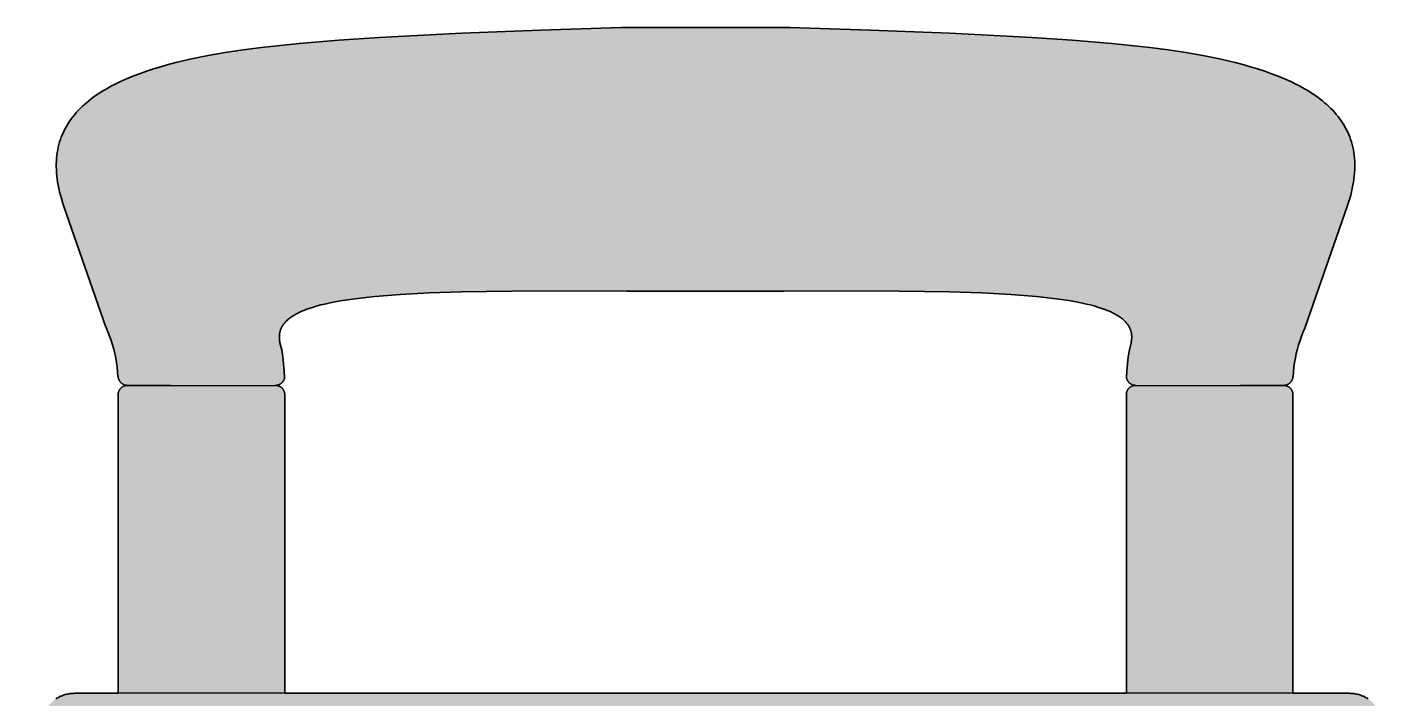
# Model space of a CAD drawing. Header units: millimetres. Extents: x 0 to 1859, y -892 to 969.
# Drawn here: x 183.5 to 634.5, y 747.3 to 968.5 of the extents above; entities that cross this region are included whole.
import ezdxf

# ---------------------------------------------------------------- set-up
doc = ezdxf.new("R2010")
doc.units = ezdxf.units.MM
doc.layers.add('Blocks', color=7, linetype='Continuous')
doc.layers.add('Blocks$Fill', color=7, linetype='Continuous', true_color=0xffffff)
doc.layers.add('Blocks$Inner', color=7, linetype='Continuous', lineweight=25, true_color=0x007f00)
doc.layers.add('Blocks$Outline', color=7, linetype='Continuous', lineweight=35, true_color=0xff3f3f)

# ---------------------------------------------------------------- blocks, each defined once
blk = doc.blocks.new('Rey Barstool Front')
at = {"layer": 'Blocks$Fill'}
h = blk.add_hatch(color=256, dxfattribs=at)
h.paths.add_polyline_path([(215.23, 253), (195.58, 253.01), (195.15, 253.03), (194.72, 253.07), (194.3, 253.12), (193.87, 253.19), (193.45, 253.27), (193.02, 253.36), (192.61, 253.47), (192.19, 253.6), (191.79, 253.74), (191.38, 253.89), (190.98, 254.06), (190.59, 254.24), (190.21, 254.43), (189.83, 254.64), (189.46, 254.86), (189.09, 255.09), (188.74, 255.34), (188.39, 255.59), (188.06, 255.86), (187.73, 256.14), (187.41, 256.44), (187.1, 256.74), (186.8, 257.05), (186.52, 257.37), (186.24, 257.71), (185.98, 258.05), (185.73, 258.4), (185.49, 258.76), (185.26, 259.13), (185.05, 259.5), (184.85, 259.88), (184.66, 260.27), (184.49, 260.67), (184.33, 261.07), (184.18, 261.47), (184.05, 261.88), (183.93, 262.3), (183.83, 262.72), (183.74, 263.14), (183.67, 263.57), (183.61, 263.99), (183.56, 264.42), (183.53, 264.85), (183.52, 265.28), (183.52, 265.72), (183.53, 266.15), (183.56, 266.58), (183.61, 267.01), (183.67, 267.43), (183.74, 267.86), (183.83, 268.28), (183.93, 268.7), (184.05, 269.12), (184.18, 269.53), (184.33, 269.93), (184.49, 270.33), (184.66, 270.73), (184.85, 271.12), (185.05, 271.5), (185.26, 271.87), (185.49, 272.24), (185.73, 272.6), (185.98, 272.95), (186.24, 273.29), (186.52, 273.63), (186.8, 273.95), (187.1, 274.26), (187.41, 274.56), (187.73, 274.86), (188.06, 275.14), (188.39, 275.41), (188.74, 275.66), (189.09, 275.91), (189.46, 276.14), (189.83, 276.36), (190.21, 276.57), (190.59, 276.76), (190.98, 276.94), (191.38, 277.11), (191.79, 277.26), (192.19, 277.4), (192.61, 277.53), (193.02, 277.64), (193.45, 277.73), (193.87, 277.81), (194.3, 277.88), (194.72, 277.93), (195.15, 277.97), (195.58, 277.99), (196.02, 278), (215.23, 278), (215.23, 730), (191.47, 730), (191.2, 730.27), (190.93, 730.54), (190.68, 730.82), (190.44, 731.12), (190.2, 731.42), (189.98, 731.73), (189.77, 732.04), (189.57, 732.37), (189.38, 732.7), (189.2, 733.03), (189.04, 733.37), (188.88, 733.72), (188.74, 734.07), (188.61, 734.43), (188.49, 734.79), (188.39, 735.16), (188.3, 735.53), (188.22, 735.9), (188.15, 736.27), (188.1, 736.65), (188.06, 737.03), (188.03, 737.41), (188.02, 737.79), (188.02, 738.17), (188.03, 738.55), (188.06, 738.93), (188.09, 739.31), (188.15, 739.68), (188.21, 740.06), (188.29, 740.43), (188.38, 740.8), (188.48, 741.16), (188.6, 741.53), (188.73, 741.88), (188.87, 742.24), (189.02, 742.59), (189.18, 742.93), (189.36, 743.27), (189.55, 743.6), (189.75, 743.92), (189.96, 744.24), (190.18, 744.55), (190.41, 744.85), (190.65, 745.14), (190.9, 745.43), (191.16, 745.7), (191.44, 745.97), (191.72, 746.23), (192, 746.47), (192.3, 746.71), (192.61, 746.94), (192.92, 747.15), (193.24, 747.36), (193.57, 747.55), (193.9, 747.74), (194.24, 747.91), (194.58, 748.07), (194.93, 748.21), (195.29, 748.35), (195.65, 748.47), (196.01, 748.58), (196.38, 748.68), (196.75, 748.76), (197.13, 748.84), (197.5, 748.9), (197.88, 748.94), (198.26, 748.97), (198.64, 748.99), (199.02, 749), (213.42, 749), (213.42, 847.6), (213.43, 847.7), (213.44, 847.81), (213.45, 847.91), (213.47, 848.01), (213.49, 848.11), (213.51, 848.21), (213.54, 848.31), (213.57, 848.41), (213.6, 848.5), (213.64, 848.6), (213.68, 848.7), (213.72, 848.79), (213.77, 848.88), (213.82, 848.97), (213.87, 849.06), (213.93, 849.15), (213.99, 849.23), (214.05, 849.31), (214.12, 849.39), (214.19, 849.47), (214.26, 849.55), (214.33, 849.62), (214.41, 849.69), (214.49, 849.76), (214.57, 849.83), (214.65, 849.89), (214.74, 849.95), (214.82, 850.01), (214.91, 850.06), (215, 850.11), (215.1, 850.16), (215.19, 850.21), (215.29, 850.25), (215.39, 850.29), (215.49, 850.33), (215.59, 850.36), (215.69, 850.39), (215.79, 850.41), (215.89, 850.44), (216, 850.46), (216.1, 850.47), (216.21, 850.48), (216.31, 850.49), (216.42, 850.5), (216.52, 850.5), (216.31, 850.51), (216.21, 850.52), (216.1, 850.53), (216, 850.54), (215.89, 850.56), (215.79, 850.59), (215.69, 850.61), (215.59, 850.64), (215.49, 850.67), (215.39, 850.71), (215.29, 850.75), (215.19, 850.79), (215.1, 850.84), (215, 850.89), (214.91, 850.94), (214.82, 850.99), (214.74, 851.05), (214.65, 851.11), (214.57, 851.17), (214.49, 851.24), (214.41, 851.31), (214.33, 851.38), (214.26, 851.45), (214.19, 851.53), (214.12, 851.61), (214.05, 851.69), (213.99, 851.77), (213.93, 851.85), (213.87, 851.94), (213.82, 852.03), (213.77, 852.12), (213.72, 852.21), (213.68, 852.3), (213.64, 852.4), (213.6, 852.5), (213.57, 852.59), (213.54, 852.69), (213.51, 852.79), (213.49, 852.89), (213.47, 852.99), (213.45, 853.09), (213.44, 853.19), (213.43, 853.3), (213.42, 853.4), (213.42, 853.5), (213.33, 853.5), (213.23, 855), (213.07, 856.5), (212.86, 857.99), (212.6, 859.48), (212.29, 860.96), (211.94, 862.42), (211.53, 863.88), (211.07, 865.32), (210.57, 866.74), (210.02, 868.15), (209.37, 869.66), (195.44, 909.78), (195.06, 910.93), (194.71, 912.07), (194.4, 913.19), (194.12, 914.3), (193.87, 915.39), (193.65, 916.46), (193.47, 917.52), (193.32, 918.56), (193.2, 919.59), (193.11, 920.6), (193.06, 921.6), (193.03, 922.58), (193.04, 923.54), (193.07, 924.49), (193.14, 925.42), (193.23, 926.34), (193.36, 927.25), (193.51, 928.14), (193.69, 929.01), (193.9, 929.87), (194.14, 930.72), (194.41, 931.55), (194.7, 932.37), (195.03, 933.17), (195.38, 933.96), (195.75, 934.74), (196.16, 935.51), (196.59, 936.26), (197.05, 936.99), (197.53, 937.72), (198.04, 938.43), (198.57, 939.13), (199.13, 939.81), (199.71, 940.49), (200.32, 941.15), (200.95, 941.8), (201.61, 942.43), (202.29, 943.06), (202.99, 943.67), (203.72, 944.27), (204.47, 944.86), (205.24, 945.44), (206.04, 946), (206.85, 946.56), (207.69, 947.1), (208.55, 947.64), (209.44, 948.16), (210.34, 948.67), (211.26, 949.17), (212.21, 949.66), (214.15, 950.61), (216.18, 951.52), (218.29, 952.39), (220.46, 953.23), (222.71, 954.02), (225.03, 954.78), (227.42, 955.51), (229.88, 956.2), (232.39, 956.86), (237.61, 958.08), (243.05, 959.19), (248.71, 960.18), (254.55, 961.07), (260.58, 961.87), (273.08, 963.22), (286.07, 964.3), (326.58, 966.58), (352.63, 967.53), (379.13, 968.49), (404.76, 968.49), (434.65, 968.49), (461.18, 967.53), (527.7, 964.3), (540.7, 963.22), (553.2, 961.87), (559.22, 961.07), (565.07, 960.18), (570.72, 959.19), (576.17, 958.08), (581.38, 956.86), (583.9, 956.2), (586.35, 955.51), (588.74, 954.78), (591.06, 954.02), (593.31, 953.23), (595.49, 952.39), (597.59, 951.52), (599.62, 950.61), (601.57, 949.66), (602.51, 949.17), (603.44, 948.67), (604.34, 948.16), (605.22, 947.64), (606.08, 947.1), (606.92, 946.56), (607.74, 946), (608.53, 945.44), (609.31, 944.86), (610.06, 944.27), (610.78, 943.67), (611.49, 943.06), (612.17, 942.43), (612.82, 941.8), (613.46, 941.15), (614.06, 940.49), (614.65, 939.81), (615.21, 939.13), (615.74, 938.43), (616.25, 937.72), (616.73, 936.99), (617.19, 936.26), (617.62, 935.51), (618.02, 934.74), (618.4, 933.96), (618.75, 933.17), (619.07, 932.37), (619.37, 931.55), (619.64, 930.72), (619.87, 929.87), (620.09, 929.01), (620.27, 928.14), (620.42, 927.25), (620.55, 926.34), (620.64, 925.42), (620.71, 924.49), (620.74, 923.54), (620.75, 922.58), (620.72, 921.6), (620.66, 920.6), (620.58, 919.59), (620.46, 918.56), (620.31, 917.52), (620.12, 916.46), (619.91, 915.39), (619.66, 914.3), (619.38, 913.19), (619.07, 912.07), (618.72, 910.93), (618.34, 909.78), (604.41, 869.66), (604.36, 869.54), (603.21, 866.74), (602.7, 865.32), (602.25, 863.88), (601.84, 862.42), (601.48, 860.96), (601.18, 859.48), (600.92, 857.99), (600.71, 856.5), (600.55, 855), (600.45, 853.5), (600.35, 853.5), (600.35, 853.4), (600.35, 853.3), (600.34, 853.19), (600.33, 853.09), (600.31, 852.99), (600.29, 852.89), (600.27, 852.79), (600.24, 852.69), (600.21, 852.59), (600.18, 852.5), (600.14, 852.4), (600.1, 852.3), (600.05, 852.21), (600.01, 852.12), (599.96, 852.03), (599.9, 851.94), (599.85, 851.85), (599.79, 851.77), (599.72, 851.69), (599.66, 851.61), (599.59, 851.53), (599.52, 851.45), (599.45, 851.38), (599.37, 851.31), (599.29, 851.24), (599.21, 851.17), (599.13, 851.11), (599.04, 851.05), (598.95, 850.99), (598.86, 850.94), (598.77, 850.89), (598.68, 850.84), (598.58, 850.79), (598.49, 850.75), (598.39, 850.71), (598.29, 850.67), (598.19, 850.64), (598.09, 850.61), (597.99, 850.59), (597.88, 850.56), (597.78, 850.54), (597.67, 850.53), (597.57, 850.52), (597.46, 850.51), (597.36, 850.5), (597.25, 850.5), (597.46, 850.49), (597.57, 850.48), (597.67, 850.47), (597.78, 850.46), (597.88, 850.44), (597.99, 850.41), (598.09, 850.39), (598.19, 850.36), (598.29, 850.33), (598.39, 850.29), (598.49, 850.25), (598.58, 850.21), (598.68, 850.16), (598.77, 850.11), (598.86, 850.06), (598.95, 850.01), (599.04, 849.95), (599.13, 849.89), (599.21, 849.83), (599.29, 849.76), (599.37, 849.69), (599.45, 849.62), (599.52, 849.55), (599.59, 849.47), (599.66, 849.39), (599.72, 849.31), (599.79, 849.23), (599.85, 849.15), (599.9, 849.06), (599.96, 848.97), (600.01, 848.88), (600.05, 848.79), (600.1, 848.7), (600.14, 848.6), (600.18, 848.5), (600.21, 848.41), (600.24, 848.31), (600.27, 848.21), (600.29, 848.11), (600.31, 848.01), (600.33, 847.91), (600.34, 847.81), (600.35, 847.7), (600.35, 847.6), (600.35, 847.5), (600.35, 749), (619.4, 748.99), (619.78, 748.97), (620.16, 748.94), (620.53, 748.9), (620.91, 748.84), (621.28, 748.76), (621.65, 748.68), (622.02, 748.58), (622.38, 748.47), (622.74, 748.35), (623.1, 748.21), (623.45, 748.07), (623.8, 747.91), (624.13, 747.74), (624.47, 747.55), (624.8, 747.36), (625.12, 747.15), (625.43, 746.94), (625.73, 746.71), (626.03, 746.47), (626.32, 746.23), (626.6, 745.97), (626.87, 745.7), (627.13, 745.43), (627.38, 745.14), (627.63, 744.85), (627.86, 744.55), (628.08, 744.24), (628.29, 743.92), (628.49, 743.6), (628.67, 743.27), (628.85, 742.93), (629.02, 742.59), (629.17, 742.24), (629.31, 741.88), (629.44, 741.53), (629.55, 741.16), (629.66, 740.8), (629.75, 740.43), (629.82, 740.06), (629.89, 739.68), (629.94, 739.31), (629.98, 738.93), (630, 738.55), (630.02, 738.17), (630.01, 737.79), (630, 737.41), (629.97, 737.03), (629.93, 736.65), (629.88, 736.27), (629.81, 735.9), (629.74, 735.53), (629.64, 735.16), (629.54, 734.79), (629.42, 734.43), (629.29, 734.07), (629.15, 733.72), (629, 733.37), (628.83, 733.03), (628.65, 732.7), (628.46, 732.37), (628.26, 732.04), (628.05, 731.73), (627.83, 731.42), (627.6, 731.12), (627.35, 730.82), (627.1, 730.54), (626.84, 730.27), (626.57, 730), (603.23, 730), (600.35, 730), (600.35, 278), (622.45, 277.99), (622.88, 277.97), (623.31, 277.93), (623.74, 277.88), (624.16, 277.81), (624.59, 277.73), (625.01, 277.64), (625.42, 277.53), (625.84, 277.4), (626.25, 277.26), (626.65, 277.11), (627.05, 276.94), (627.44, 276.76), (627.83, 276.57), (628.2, 276.36), (628.57, 276.14), (628.94, 275.91), (629.29, 275.66), (629.64, 275.41), (629.98, 275.14), (630.31, 274.86), (630.62, 274.56), (630.93, 274.26), (631.23, 273.95), (631.51, 273.63), (631.79, 273.29), (632.05, 272.95), (632.3, 272.6), (632.54, 272.24), (632.77, 271.87), (632.98, 271.5), (633.18, 271.12), (633.37, 270.73), (633.54, 270.33), (633.7, 269.93), (633.85, 269.53), (633.98, 269.12), (634.1, 268.7), (634.2, 268.28), (634.29, 267.86), (634.37, 267.43), (634.43, 267.01), (634.47, 266.58), (634.5, 266.15), (634.51, 265.72), (634.51, 265.28), (634.5, 264.85), (634.47, 264.42), (634.43, 263.99), (634.37, 263.57), (634.29, 263.14), (634.2, 262.72), (634.1, 262.3), (633.98, 261.88), (633.85, 261.47), (633.7, 261.07), (633.54, 260.67), (633.37, 260.27), (633.18, 259.88), (632.98, 259.5), (632.77, 259.13), (632.54, 258.76), (632.3, 258.4), (632.05, 258.05), (631.79, 257.71), (631.51, 257.37), (631.23, 257.05), (630.93, 256.74), (630.62, 256.44), (630.31, 256.14), (629.98, 255.86), (629.64, 255.59), (629.29, 255.34), (628.94, 255.09), (628.57, 254.86), (628.2, 254.64), (627.83, 254.43), (627.44, 254.24), (627.05, 254.06), (626.65, 253.89), (626.25, 253.74), (625.84, 253.6), (625.42, 253.47), (625.01, 253.36), (624.59, 253.27), (624.16, 253.19), (623.74, 253.12), (623.31, 253.07), (622.88, 253.03), (622.45, 253.01), (622.02, 253), (600.35, 253), (600.35, 5), (600.23, 5), (597.58, 5), (597.58, 0), (548.27, 0), (548.27, 5), (545.5, 5), (545.5, 253), (268.55, 253), (268.55, 5), (266.55, 5), (266.55, 0), (217.23, 0), (217.23, 5), (215.23, 5)], flags=0)
h.paths.add_polyline_path([(548.6, 850.5), (548.39, 850.51), (548.28, 850.52), (548.18, 850.53), (548.07, 850.54), (547.97, 850.56), (547.86, 850.59), (547.76, 850.61), (547.66, 850.64), (547.56, 850.67), (547.46, 850.71), (547.36, 850.75), (547.26, 850.79), (547.17, 850.84), (547.08, 850.89), (546.99, 850.94), (546.9, 850.99), (546.81, 851.05), (546.72, 851.11), (546.64, 851.17), (546.56, 851.24), (546.48, 851.31), (546.4, 851.38), (546.33, 851.45), (546.26, 851.53), (546.19, 851.61), (546.13, 851.69), (546.06, 851.77), (546, 851.86), (545.95, 851.94), (545.89, 852.03), (545.84, 852.12), (545.8, 852.22), (545.75, 852.31), (545.71, 852.4), (545.68, 852.5), (545.64, 852.6), (545.61, 852.7), (545.59, 852.8), (545.56, 852.9), (545.54, 853), (545.54, 853), (545.66, 855.32), (545.86, 857.64), (546.13, 859.95), (546.49, 862.26), (547.07, 864.51), (547.13, 864.86), (547.18, 865.2), (547.21, 865.37), (547.22, 865.53), (547.24, 865.7), (547.25, 865.87), (547.26, 866.03), (547.26, 866.2), (547.27, 866.36), (547.26, 866.52), (547.26, 866.68), (547.25, 866.84), (547.24, 867), (547.23, 867.16), (547.21, 867.31), (547.19, 867.47), (547.16, 867.62), (547.14, 867.78), (547.11, 867.93), (547.07, 868.08), (547.03, 868.23), (546.99, 868.38), (546.95, 868.53), (546.9, 868.68), (546.85, 868.82), (546.8, 868.97), (546.74, 869.11), (546.68, 869.26), (546.61, 869.4), (546.54, 869.54), (546.47, 869.68), (546.4, 869.82), (546.32, 869.96), (546.24, 870.1), (546.16, 870.23), (546.07, 870.37), (545.98, 870.5), (545.88, 870.64), (545.78, 870.77), (545.68, 870.9), (545.57, 871.03), (545.47, 871.16), (545.35, 871.29), (545.24, 871.42), (545.12, 871.55), (544.99, 871.67), (544.87, 871.8), (544.74, 871.92), (544.47, 872.17), (544.18, 872.41), (543.88, 872.65), (543.57, 872.88), (543.24, 873.11), (542.9, 873.34), (542.55, 873.56), (542.18, 873.78), (541.79, 874), (541.39, 874.21), (540.98, 874.42), (540.55, 874.63), (540.11, 874.83), (539.65, 875.03), (539.17, 875.22), (538.18, 875.6), (537.13, 875.97), (536.02, 876.32), (534.85, 876.66), (533.61, 876.99), (532.32, 877.31), (530.96, 877.61), (529.54, 877.9), (526.51, 878.44), (523.22, 878.94), (519.67, 879.39), (515.86, 879.79), (507.43, 880.47), (497.91, 880.99), (487.26, 881.35), (462.47, 881.67), (326.52, 881.35), (315.87, 880.99), (306.35, 880.47), (297.92, 879.79), (294.11, 879.39), (290.56, 878.94), (287.27, 878.44), (284.24, 877.9), (282.82, 877.61), (281.46, 877.31), (280.16, 876.99), (278.93, 876.66), (277.76, 876.32), (276.64, 875.97), (275.59, 875.6), (274.6, 875.22), (274.13, 875.03), (273.67, 874.83), (273.23, 874.63), (272.8, 874.42), (272.38, 874.21), (271.98, 874), (271.6, 873.78), (271.23, 873.56), (270.87, 873.34), (270.53, 873.11), (270.21, 872.88), (269.89, 872.65), (269.59, 872.41), (269.31, 872.17), (269.04, 871.92), (268.91, 871.8), (268.78, 871.67), (268.66, 871.55), (268.54, 871.42), (268.42, 871.29), (268.31, 871.16), (268.2, 871.03), (268.1, 870.9), (268, 870.77), (267.9, 870.64), (267.8, 870.5), (267.71, 870.37), (267.62, 870.23), (267.54, 870.1), (267.46, 869.96), (267.38, 869.82), (267.3, 869.68), (267.23, 869.54), (267.16, 869.4), (267.1, 869.26), (267.04, 869.11), (266.98, 868.97), (266.93, 868.82), (266.88, 868.68), (266.83, 868.53), (266.78, 868.38), (266.74, 868.23), (266.71, 868.08), (266.67, 867.93), (266.64, 867.78), (266.61, 867.62), (266.59, 867.47), (266.57, 867.31), (266.55, 867.16), (266.54, 867), (266.53, 866.84), (266.52, 866.68), (266.51, 866.52), (266.51, 866.36), (266.51, 866.2), (266.52, 866.03), (266.53, 865.87), (266.54, 865.7), (266.55, 865.53), (266.57, 865.37), (266.59, 865.2), (266.64, 864.86), (266.71, 864.51), (267.29, 862.26), (267.64, 859.95), (267.92, 857.64), (268.12, 855.32), (268.24, 853), (268.23, 853), (268.21, 852.9), (268.19, 852.8), (268.16, 852.7), (268.13, 852.6), (268.1, 852.5), (268.06, 852.4), (268.02, 852.31), (267.98, 852.22), (267.93, 852.12), (267.88, 852.03), (267.83, 851.94), (267.77, 851.86), (267.71, 851.77), (267.65, 851.69), (267.59, 851.61), (267.52, 851.53), (267.45, 851.45), (267.37, 851.38), (267.3, 851.31), (267.22, 851.24), (267.14, 851.17), (267.05, 851.11), (266.97, 851.05), (266.88, 850.99), (266.79, 850.94), (266.7, 850.89), (266.61, 850.84), (266.51, 850.79), (266.42, 850.75), (266.32, 850.71), (266.22, 850.67), (266.12, 850.64), (266.02, 850.61), (265.91, 850.59), (265.81, 850.56), (265.71, 850.54), (265.6, 850.53), (265.5, 850.52), (265.39, 850.51), (265.28, 850.5), (265.18, 850.5), (265.39, 850.49), (265.5, 850.48), (265.6, 850.47), (265.71, 850.46), (265.81, 850.44), (265.91, 850.41), (266.02, 850.39), (266.12, 850.36), (266.22, 850.33), (266.32, 850.29), (266.41, 850.25), (266.51, 850.21), (266.61, 850.16), (266.7, 850.11), (266.79, 850.06), (266.88, 850.01), (266.97, 849.95), (267.05, 849.89), (267.14, 849.83), (267.22, 849.76), (267.3, 849.69), (267.37, 849.62), (267.45, 849.55), (267.52, 849.47), (267.58, 849.39), (267.65, 849.31), (267.71, 849.23), (267.77, 849.15), (267.83, 849.06), (267.88, 848.97), (267.93, 848.88), (267.98, 848.79), (268.02, 848.7), (268.06, 848.6), (268.1, 848.5), (268.14, 848.41), (268.17, 848.31), (268.19, 848.21), (268.22, 848.11), (268.24, 848.01), (268.25, 847.91), (268.26, 847.81), (268.27, 847.7), (268.28, 847.6), (268.28, 847.5), (268.28, 749), (545.5, 749), (545.5, 847.6), (545.5, 847.7), (545.51, 847.81), (545.53, 847.91), (545.54, 848.01), (545.56, 848.11), (545.58, 848.21), (545.61, 848.31), (545.64, 848.41), (545.68, 848.5), (545.71, 848.6), (545.75, 848.7), (545.8, 848.79), (545.84, 848.88), (545.89, 848.97), (545.95, 849.06), (546, 849.15), (546.06, 849.23), (546.13, 849.31), (546.19, 849.39), (546.26, 849.47), (546.33, 849.55), (546.41, 849.62), (546.48, 849.69), (546.56, 849.76), (546.64, 849.83), (546.72, 849.89), (546.81, 849.95), (546.9, 850.01), (546.99, 850.06), (547.08, 850.11), (547.17, 850.16), (547.27, 850.21), (547.36, 850.25), (547.46, 850.29), (547.56, 850.33), (547.66, 850.36), (547.76, 850.39), (547.86, 850.41), (547.97, 850.44), (548.07, 850.46), (548.18, 850.47), (548.28, 850.48), (548.39, 850.49), (548.49, 850.5)], flags=0)
h.paths.add_polyline_path([(545.5, 672.94), (543.44, 673.95), (542.12, 674.67), (540.8, 675.43), (539.49, 676.24), (538.19, 677.09), (536.9, 677.99), (535.62, 678.93), (534.36, 679.91), (533.1, 680.93), (532.65, 681.32), (532.22, 681.71), (531.8, 682.12), (531.38, 682.53), (530.79, 683.16), (530.22, 683.82), (529.66, 684.49), (529.12, 685.19), (528.59, 685.89), (528.08, 686.61), (527.59, 687.34), (527.1, 688.08), (526.05, 689.78), (525.04, 691.52), (517.82, 705.36), (516.56, 707.64), (515.23, 709.9), (514.61, 710.9), (513.97, 711.89), (513.32, 712.86), (512.64, 713.83), (512.14, 714.51), (511.62, 715.18), (511.09, 715.84), (510.55, 716.49), (509.99, 717.13), (509.41, 717.76), (508.82, 718.37), (508.22, 718.96), (507.7, 719.45), (507.16, 719.92), (474.42, 717.18), (441.61, 715.54), (408.76, 715), (375.91, 715.56), (343.1, 717.21), (310.39, 719.96), (309.74, 719.4), (309.1, 718.81), (308.54, 718.26), (308, 717.7), (307.46, 717.13), (306.94, 716.55), (306.43, 715.95), (305.94, 715.35), (304.98, 714.12), (304.2, 713.05), (303.44, 711.95), (302.71, 710.85), (302, 709.73), (300.66, 707.49), (299.36, 705.21), (292, 691.58), (290.79, 689.58), (290.16, 688.59), (289.51, 687.61), (288.84, 686.65), (288.14, 685.71), (287.43, 684.8), (287.06, 684.36), (286.69, 683.93), (286.19, 683.37), (285.68, 682.82), (285.14, 682.29), (284.6, 681.78), (284.03, 681.29), (283.46, 680.81), (281.84, 679.57), (280.19, 678.38), (278.5, 677.24), (276.78, 676.16), (275.02, 675.14), (273.61, 674.38), (272.18, 673.66), (268.55, 671.9), (268.55, 278), (545.5, 278)], flags=0)
at = {"layer": 'Blocks$Inner'}
blk.add_lwpolyline([(352.63, 967.53), (326.58, 966.58), (299.42, 965.18), (286.07, 964.3), (273.08, 963.22), (260.58, 961.87), (254.55, 961.07), (248.71, 960.18), (243.05, 959.19), (237.61, 958.08), (232.39, 956.86), (229.88, 956.2), (227.42, 955.51), (225.03, 954.78), (222.71, 954.02), (220.46, 953.23), (218.29, 952.39), (216.18, 951.52), (214.15, 950.61), (212.21, 949.66), (211.26, 949.17), (210.34, 948.67), (209.44, 948.16), (208.55, 947.64), (207.69, 947.1), (206.85, 946.56), (206.04, 946), (205.24, 945.44), (204.47, 944.86), (203.72, 944.27), (202.99, 943.67), (202.29, 943.06), (201.61, 942.43), (200.95, 941.8), (200.32, 941.15), (199.71, 940.49), (199.13, 939.81), (198.57, 939.13), (198.04, 938.43), (197.53, 937.72), (197.05, 936.99), (196.59, 936.26), (196.16, 935.51), (195.75, 934.74), (195.38, 933.96), (195.03, 933.17), (194.7, 932.37), (194.41, 931.55), (194.14, 930.72), (193.9, 929.87), (193.69, 929.01), (193.51, 928.14), (193.36, 927.25), (193.23, 926.34), (193.14, 925.42), (193.07, 924.49), (193.04, 923.54), (193.03, 922.58), (193.06, 921.6), (193.11, 920.6), (193.2, 919.59), (193.32, 918.56), (193.47, 917.52), (193.65, 916.46), (193.87, 915.39), (194.12, 914.3), (194.4, 913.19), (194.71, 912.07), (195.06, 910.93), (195.44, 909.78), (209.37, 869.66), (209.42, 869.54), (210.02, 868.15), (210.57, 866.74), (211.07, 865.32), (211.53, 863.88), (211.94, 862.42), (212.29, 860.96), (212.6, 859.48), (212.86, 857.99), (213.07, 856.5), (213.23, 855), (213.33, 853.5), (213.42, 853.5), (213.42, 853.4), (213.43, 853.3), (213.44, 853.19), (213.45, 853.09), (213.47, 852.99), (213.49, 852.89), (213.51, 852.79), (213.54, 852.69), (213.57, 852.59), (213.6, 852.5), (213.64, 852.4), (213.68, 852.3), (213.72, 852.21), (213.77, 852.12), (213.82, 852.03), (213.87, 851.94), (213.93, 851.85), (213.99, 851.77), (214.05, 851.69), (214.12, 851.61), (214.19, 851.53), (214.26, 851.45), (214.33, 851.38), (214.41, 851.31), (214.49, 851.24), (214.57, 851.17), (214.65, 851.11), (214.74, 851.05), (214.82, 850.99), (214.91, 850.94), (215, 850.89), (215.1, 850.84), (215.19, 850.79), (215.29, 850.75), (215.39, 850.71), (215.49, 850.67), (215.59, 850.64), (215.69, 850.61), (215.79, 850.59), (215.89, 850.56), (216, 850.54), (216.1, 850.53), (216.21, 850.52), (216.31, 850.51), (216.42, 850.5), (216.52, 850.5), (265.18, 850.5), (265.28, 850.5), (265.39, 850.51), (265.5, 850.52), (265.6, 850.53), (265.71, 850.54), (265.81, 850.56), (265.91, 850.59), (266.02, 850.61), (266.12, 850.64), (266.22, 850.67), (266.32, 850.71), (266.42, 850.75), (266.51, 850.79), (266.61, 850.84), (266.7, 850.89), (266.79, 850.94), (266.88, 850.99), (266.97, 851.05), (267.05, 851.11), (267.14, 851.17), (267.22, 851.24), (267.3, 851.31), (267.37, 851.38), (267.45, 851.45), (267.52, 851.53), (267.59, 851.61), (267.65, 851.69), (267.71, 851.77), (267.77, 851.86), (267.83, 851.94), (267.88, 852.03), (267.93, 852.12), (267.98, 852.22), (268.02, 852.31), (268.06, 852.4), (268.1, 852.5), (268.13, 852.6), (268.16, 852.7), (268.19, 852.8), (268.21, 852.9), (268.23, 853), (268.24, 853), (268.12, 855.32), (267.92, 857.64), (267.64, 859.95), (267.29, 862.26), (266.71, 864.51), (266.64, 864.86), (266.59, 865.2), (266.57, 865.37), (266.55, 865.53), (266.54, 865.7), (266.53, 865.87), (266.52, 866.03), (266.51, 866.2), (266.51, 866.36), (266.51, 866.52), (266.52, 866.68), (266.53, 866.84), (266.54, 867), (266.55, 867.16), (266.57, 867.31), (266.59, 867.47), (266.61, 867.62), (266.64, 867.78), (266.67, 867.93), (266.71, 868.08), (266.74, 868.23), (266.78, 868.38), (266.83, 868.53), (266.88, 868.68), (266.93, 868.82), (266.98, 868.97), (267.04, 869.11), (267.1, 869.26), (267.16, 869.4), (267.23, 869.54), (267.3, 869.68), (267.38, 869.82), (267.46, 869.96), (267.54, 870.1), (267.62, 870.23), (267.71, 870.37), (267.8, 870.5), (267.9, 870.64), (268, 870.77), (268.1, 870.9), (268.2, 871.03), (268.31, 871.16), (268.42, 871.29), (268.54, 871.42), (268.66, 871.55), (268.78, 871.67), (268.91, 871.8), (269.04, 871.92), (269.31, 872.17), (269.59, 872.41), (269.89, 872.65), (270.21, 872.88), (270.53, 873.11), (270.87, 873.34), (271.23, 873.56), (271.6, 873.78), (271.98, 874), (272.38, 874.21), (272.8, 874.42), (273.23, 874.63), (273.67, 874.83), (274.13, 875.03), (274.6, 875.22), (275.59, 875.6), (276.64, 875.97), (277.76, 876.32), (278.93, 876.66), (280.16, 876.99), (281.46, 877.31), (282.82, 877.61), (284.24, 877.9), (287.27, 878.44), (290.56, 878.94), (294.11, 879.39), (297.92, 879.79), (306.35, 880.47), (315.87, 880.99), (326.52, 881.35), (351.31, 881.67), (380.94, 881.51), (404.76, 881.51), (432.84, 881.51), (462.47, 881.67), (487.26, 881.35), (497.91, 880.99), (507.43, 880.47), (515.86, 879.79), (519.67, 879.39), (523.22, 878.94), (526.51, 878.44), (529.54, 877.9), (530.96, 877.61), (532.32, 877.31), (533.61, 876.99), (534.85, 876.66), (536.02, 876.32), (537.13, 875.97), (538.18, 875.6), (539.17, 875.22), (539.65, 875.03), (540.11, 874.83), (540.55, 874.63), (540.98, 874.42), (541.39, 874.21), (541.79, 874), (542.18, 873.78), (542.55, 873.56), (542.9, 873.34), (543.24, 873.11), (543.57, 872.88), (543.88, 872.65), (544.18, 872.41), (544.47, 872.17), (544.74, 871.92), (544.87, 871.8), (544.99, 871.67), (545.12, 871.55), (545.24, 871.42), (545.35, 871.29), (545.47, 871.16), (545.57, 871.03), (545.68, 870.9), (545.78, 870.77), (545.88, 870.64), (545.98, 870.5), (546.07, 870.37), (546.16, 870.23), (546.24, 870.1), (546.32, 869.96), (546.4, 869.82), (546.47, 869.68), (546.54, 869.54), (546.61, 869.4), (546.68, 869.26), (546.74, 869.11), (546.8, 868.97), (546.85, 868.82), (546.9, 868.68), (546.95, 868.53), (546.99, 868.38), (547.03, 868.23), (547.07, 868.08), (547.11, 867.93), (547.14, 867.78), (547.16, 867.62), (547.19, 867.47), (547.21, 867.31), (547.23, 867.16), (547.24, 867), (547.25, 866.84), (547.26, 866.68), (547.26, 866.52), (547.27, 866.36), (547.26, 866.2), (547.26, 866.03), (547.25, 865.87), (547.24, 865.7), (547.22, 865.53), (547.21, 865.37), (547.18, 865.2), (547.13, 864.86), (547.07, 864.51), (546.49, 862.26), (546.13, 859.95), (545.86, 857.64), (545.66, 855.32), (545.54, 853), (545.54, 853), (545.56, 852.9), (545.59, 852.8), (545.61, 852.7), (545.64, 852.6), (545.68, 852.5), (545.71, 852.4), (545.75, 852.31), (545.8, 852.22), (545.84, 852.12), (545.89, 852.03), (545.95, 851.94), (546, 851.86), (546.06, 851.77), (546.13, 851.69), (546.19, 851.61), (546.26, 851.53), (546.33, 851.45), (546.4, 851.38), (546.48, 851.31), (546.56, 851.24), (546.64, 851.17), (546.72, 851.11), (546.81, 851.05), (546.9, 850.99), (546.99, 850.94), (547.08, 850.89), (547.17, 850.84), (547.26, 850.79), (547.36, 850.75), (547.46, 850.71), (547.56, 850.67), (547.66, 850.64), (547.76, 850.61), (547.86, 850.59), (547.97, 850.56), (548.07, 850.54), (548.18, 850.53), (548.28, 850.52), (548.39, 850.51), (548.49, 850.5), (548.6, 850.5), (597.25, 850.5), (597.36, 850.5), (597.46, 850.51), (597.57, 850.52), (597.67, 850.53), (597.78, 850.54), (597.88, 850.56), (597.99, 850.59), (598.09, 850.61), (598.19, 850.64), (598.29, 850.67), (598.39, 850.71), (598.49, 850.75), (598.58, 850.79), (598.68, 850.84), (598.77, 850.89), (598.86, 850.94), (598.95, 850.99), (599.04, 851.05), (599.13, 851.11), (599.21, 851.17), (599.29, 851.24), (599.37, 851.31), (599.45, 851.38), (599.52, 851.45), (599.59, 851.53), (599.66, 851.61), (599.72, 851.69), (599.79, 851.77), (599.85, 851.85), (599.9, 851.94), (599.96, 852.03), (600.01, 852.12), (600.05, 852.21), (600.1, 852.3), (600.14, 852.4), (600.18, 852.5), (600.21, 852.59), (600.24, 852.69), (600.27, 852.79), (600.29, 852.89), (600.31, 852.99), (600.33, 853.09), (600.34, 853.19), (600.35, 853.3), (600.35, 853.4), (600.35, 853.5), (600.45, 853.5), (600.55, 855), (600.71, 856.5), (600.92, 857.99), (601.18, 859.48), (601.48, 860.96), (601.84, 862.42), (602.25, 863.88), (602.7, 865.32), (603.21, 866.74), (603.76, 868.15), (604.36, 869.54), (604.41, 869.66), (618.34, 909.78), (618.72, 910.93), (619.07, 912.07), (619.38, 913.19), (619.66, 914.3), (619.91, 915.39), (620.12, 916.46), (620.31, 917.52), (620.46, 918.56), (620.58, 919.59), (620.66, 920.6), (620.72, 921.6), (620.75, 922.58), (620.74, 923.54), (620.71, 924.49), (620.64, 925.42), (620.55, 926.34), (620.42, 927.25), (620.27, 928.14), (620.09, 929.01), (619.87, 929.87), (619.64, 930.72), (619.37, 931.55), (619.07, 932.37), (618.75, 933.17), (618.4, 933.96), (618.02, 934.74), (617.62, 935.51), (617.19, 936.26), (616.73, 936.99), (616.25, 937.72), (615.74, 938.43), (615.21, 939.13), (614.65, 939.81), (614.06, 940.49), (613.46, 941.15), (612.82, 941.8), (612.17, 942.43), (611.49, 943.06), (610.78, 943.67), (610.06, 944.27), (609.31, 944.86), (608.53, 945.44), (607.74, 946), (606.92, 946.56), (606.08, 947.1), (605.22, 947.64), (604.34, 948.16), (603.44, 948.67), (602.51, 949.17), (601.57, 949.66), (599.62, 950.61), (597.59, 951.52), (595.49, 952.39), (593.31, 953.23), (591.06, 954.02), (588.74, 954.78), (586.35, 955.51), (583.9, 956.2), (581.38, 956.86), (576.17, 958.08), (570.72, 959.19), (565.07, 960.18), (559.22, 961.07), (553.2, 961.87), (540.7, 963.22), (527.7, 964.3), (514.36, 965.18), (487.2, 966.58), (461.18, 967.53), (434.65, 968.49), (404.76, 968.49), (379.13, 968.49)], close=True, dxfattribs=at)
for points in [[(216.52, 850.5), (230.66, 850.5), (216.52, 850.5), (216.42, 850.5), (216.31, 850.49), (216.21, 850.48), (216.1, 850.47), (216, 850.46), (215.89, 850.44), (215.79, 850.41), (215.69, 850.39), (215.59, 850.36), (215.49, 850.33), (215.39, 850.29), (215.29, 850.25), (215.19, 850.21), (215.1, 850.16), (215, 850.11), (214.91, 850.06), (214.82, 850.01), (214.74, 849.95), (214.65, 849.89), (214.57, 849.83), (214.49, 849.76), (214.41, 849.69), (214.33, 849.62), (214.26, 849.55), (214.19, 849.47), (214.12, 849.39), (214.05, 849.31), (213.99, 849.23), (213.93, 849.15), (213.87, 849.06), (213.82, 848.97), (213.77, 848.88), (213.72, 848.79), (213.68, 848.7), (213.64, 848.6), (213.6, 848.5), (213.57, 848.41), (213.54, 848.31), (213.51, 848.21), (213.49, 848.11), (213.47, 848.01), (213.45, 847.91), (213.44, 847.81), (213.43, 847.7), (213.42, 847.6), (213.42, 847.5), (213.42, 749)], [(268.28, 749), (268.28, 847.5), (268.28, 847.6), (268.27, 847.7), (268.26, 847.81), (268.25, 847.91), (268.24, 848.01), (268.22, 848.11), (268.19, 848.21), (268.17, 848.31), (268.14, 848.41), (268.1, 848.5), (268.06, 848.6), (268.02, 848.7), (267.98, 848.79), (267.93, 848.88), (267.88, 848.97), (267.83, 849.06), (267.77, 849.15), (267.71, 849.23), (267.65, 849.31), (267.58, 849.39), (267.52, 849.47), (267.45, 849.55), (267.37, 849.62), (267.3, 849.69), (267.22, 849.76), (267.14, 849.83), (267.05, 849.89), (266.97, 849.95), (266.88, 850.01), (266.79, 850.06), (266.7, 850.11), (266.61, 850.16), (266.51, 850.21), (266.41, 850.25), (266.32, 850.29), (266.22, 850.33), (266.12, 850.36), (266.02, 850.39), (265.91, 850.41), (265.81, 850.44), (265.71, 850.46), (265.6, 850.47), (265.5, 850.48), (265.39, 850.49), (265.28, 850.5), (265.18, 850.5)], [(545.5, 749), (545.5, 847.5), (545.5, 847.6), (545.5, 847.7), (545.51, 847.81), (545.53, 847.91), (545.54, 848.01), (545.56, 848.11), (545.58, 848.21), (545.61, 848.31), (545.64, 848.41), (545.68, 848.5), (545.71, 848.6), (545.75, 848.7), (545.8, 848.79), (545.84, 848.88), (545.89, 848.97), (545.95, 849.06), (546, 849.15), (546.06, 849.23), (546.13, 849.31), (546.19, 849.39), (546.26, 849.47), (546.33, 849.55), (546.41, 849.62), (546.48, 849.69), (546.56, 849.76), (546.64, 849.83), (546.72, 849.89), (546.81, 849.95), (546.9, 850.01), (546.99, 850.06), (547.08, 850.11), (547.17, 850.16), (547.27, 850.21), (547.36, 850.25), (547.46, 850.29), (547.56, 850.33), (547.66, 850.36), (547.76, 850.39), (547.86, 850.41), (547.97, 850.44), (548.07, 850.46), (548.18, 850.47), (548.28, 850.48), (548.39, 850.49), (548.49, 850.5), (548.6, 850.5)], [(600.35, 749), (600.35, 847.5), (600.35, 847.6), (600.35, 847.7), (600.34, 847.81), (600.33, 847.91), (600.31, 848.01), (600.29, 848.11), (600.27, 848.21), (600.24, 848.31), (600.21, 848.41), (600.18, 848.5), (600.14, 848.6), (600.1, 848.7), (600.05, 848.79), (600.01, 848.88), (599.96, 848.97), (599.9, 849.06), (599.85, 849.15), (599.79, 849.23), (599.72, 849.31), (599.66, 849.39), (599.59, 849.47), (599.52, 849.55), (599.45, 849.62), (599.37, 849.69), (599.29, 849.76), (599.21, 849.83), (599.13, 849.89), (599.04, 849.95), (598.95, 850.01), (598.86, 850.06), (598.77, 850.11), (598.68, 850.16), (598.58, 850.21), (598.49, 850.25), (598.39, 850.29), (598.29, 850.33), (598.19, 850.36), (598.09, 850.39), (597.99, 850.41), (597.88, 850.44), (597.78, 850.46), (597.67, 850.47), (597.57, 850.48), (597.46, 850.49), (597.36, 850.5), (597.25, 850.5), (583.12, 850.5), (597.25, 850.5)], [(625.12, 747.15), (624.8, 747.36), (624.47, 747.55), (624.13, 747.74), (623.8, 747.91), (623.45, 748.07), (623.1, 748.21), (622.74, 748.35), (622.38, 748.47), (622.02, 748.58), (621.65, 748.68), (621.28, 748.76), (620.91, 748.84), (620.53, 748.9), (620.16, 748.94), (619.78, 748.97), (619.4, 748.99), (619.02, 749), (603.23, 749), (550.18, 749), (268.55, 749), (215.38, 749), (199.02, 749), (198.64, 748.99), (198.26, 748.97), (197.88, 748.94), (197.5, 748.9), (197.13, 748.84), (196.75, 748.76), (196.38, 748.68), (196.01, 748.58), (195.65, 748.47), (195.29, 748.35), (194.93, 748.21), (194.58, 748.07), (194.24, 747.91), (193.9, 747.74), (193.57, 747.55), (193.24, 747.36), (192.92, 747.15)]]:
    blk.add_lwpolyline(points, dxfattribs=at)
at = {"layer": 'Blocks$Outline'}
for points in [[(216.52, 850.5), (216.42, 850.5), (216.31, 850.51), (216.21, 850.52), (216.1, 850.53), (216, 850.54), (215.89, 850.56), (215.79, 850.59), (215.69, 850.61), (215.59, 850.64), (215.49, 850.67), (215.39, 850.71), (215.29, 850.75), (215.19, 850.79), (215.1, 850.84), (215, 850.89), (214.91, 850.94), (214.82, 850.99), (214.74, 851.05), (214.65, 851.11), (214.57, 851.17), (214.49, 851.24), (214.41, 851.31), (214.33, 851.38), (214.26, 851.45), (214.19, 851.53), (214.12, 851.61), (214.05, 851.69), (213.99, 851.77), (213.93, 851.85), (213.87, 851.94), (213.82, 852.03), (213.77, 852.12), (213.72, 852.21), (213.68, 852.3), (213.64, 852.4), (213.6, 852.5), (213.57, 852.59), (213.54, 852.69), (213.51, 852.79), (213.49, 852.89), (213.47, 852.99), (213.45, 853.09), (213.44, 853.19), (213.43, 853.3), (213.42, 853.4), (213.42, 853.5), (213.33, 853.5), (213.23, 855), (213.07, 856.5), (212.86, 857.99), (212.6, 859.48), (212.29, 860.96), (211.94, 862.42), (211.53, 863.88), (211.07, 865.32), (210.57, 866.74), (210.02, 868.15), (209.42, 869.54), (209.37, 869.66), (195.44, 909.78), (195.06, 910.93), (194.71, 912.07), (194.4, 913.19), (194.12, 914.3), (193.87, 915.39), (193.65, 916.46), (193.47, 917.52), (193.32, 918.56), (193.2, 919.59), (193.11, 920.6), (193.06, 921.6), (193.03, 922.58), (193.04, 923.54), (193.07, 924.49), (193.14, 925.42), (193.23, 926.34), (193.36, 927.25), (193.51, 928.14), (193.69, 929.01), (193.9, 929.87), (194.14, 930.72), (194.41, 931.55), (194.7, 932.37), (195.03, 933.17), (195.38, 933.96), (195.75, 934.74), (196.16, 935.51), (196.59, 936.26), (197.05, 936.99), (197.53, 937.72), (198.04, 938.43), (198.57, 939.13), (199.13, 939.81), (199.71, 940.49), (200.32, 941.15), (200.95, 941.8), (201.61, 942.43), (202.29, 943.06), (202.99, 943.67), (203.72, 944.27), (204.47, 944.86), (205.24, 945.44), (206.04, 946), (206.85, 946.56), (207.69, 947.1), (208.55, 947.64), (209.44, 948.16), (210.34, 948.67), (211.26, 949.17), (212.21, 949.66), (214.15, 950.61), (216.18, 951.52), (218.29, 952.39), (220.46, 953.23), (222.71, 954.02), (225.03, 954.78), (227.42, 955.51), (229.88, 956.2), (232.39, 956.86), (237.61, 958.08), (243.05, 959.19), (248.71, 960.18), (254.55, 961.07), (260.58, 961.87), (273.08, 963.22), (286.07, 964.3), (299.42, 965.18), (326.58, 966.58), (352.63, 967.53)], [(352.63, 967.53), (379.13, 968.49), (404.76, 968.49), (434.65, 968.49), (461.18, 967.53), (487.2, 966.58), (514.36, 965.18), (527.7, 964.3), (540.7, 963.22), (553.2, 961.87), (559.22, 961.07), (565.07, 960.18), (570.72, 959.19), (576.17, 958.08), (581.38, 956.86), (583.9, 956.2), (586.35, 955.51), (588.74, 954.78), (591.06, 954.02), (593.31, 953.23), (595.49, 952.39), (597.59, 951.52), (599.62, 950.61), (601.57, 949.66), (602.51, 949.17), (603.44, 948.67), (604.34, 948.16), (605.22, 947.64), (606.08, 947.1), (606.92, 946.56), (607.74, 946), (608.53, 945.44), (609.31, 944.86), (610.06, 944.27), (610.78, 943.67), (611.49, 943.06), (612.17, 942.43), (612.82, 941.8), (613.46, 941.15), (614.06, 940.49), (614.65, 939.81), (615.21, 939.13), (615.74, 938.43), (616.25, 937.72), (616.73, 936.99), (617.19, 936.26), (617.62, 935.51), (618.02, 934.74), (618.4, 933.96), (618.75, 933.17), (619.07, 932.37), (619.37, 931.55), (619.64, 930.72), (619.87, 929.87), (620.09, 929.01), (620.27, 928.14), (620.42, 927.25), (620.55, 926.34), (620.64, 925.42), (620.71, 924.49), (620.74, 923.54), (620.75, 922.58), (620.72, 921.6), (620.66, 920.6), (620.58, 919.59), (620.46, 918.56), (620.31, 917.52), (620.12, 916.46), (619.91, 915.39), (619.66, 914.3), (619.38, 913.19), (619.07, 912.07), (618.72, 910.93), (618.34, 909.78), (604.41, 869.66), (604.36, 869.54), (603.76, 868.15), (603.21, 866.74), (602.7, 865.32), (602.25, 863.88), (601.84, 862.42), (601.48, 860.96), (601.18, 859.48), (600.92, 857.99), (600.71, 856.5), (600.55, 855), (600.45, 853.5), (600.35, 853.5), (600.35, 853.4), (600.35, 853.3), (600.34, 853.19), (600.33, 853.09), (600.31, 852.99), (600.29, 852.89), (600.27, 852.79), (600.24, 852.69), (600.21, 852.59), (600.18, 852.5), (600.14, 852.4), (600.1, 852.3), (600.05, 852.21), (600.01, 852.12), (599.96, 852.03), (599.9, 851.94), (599.85, 851.85), (599.79, 851.77), (599.72, 851.69), (599.66, 851.61), (599.59, 851.53), (599.52, 851.45), (599.45, 851.38), (599.37, 851.31), (599.29, 851.24), (599.21, 851.17), (599.13, 851.11), (599.04, 851.05), (598.95, 850.99), (598.86, 850.94), (598.77, 850.89), (598.68, 850.84), (598.58, 850.79), (598.49, 850.75), (598.39, 850.71), (598.29, 850.67), (598.19, 850.64), (598.09, 850.61), (597.99, 850.59), (597.88, 850.56), (597.78, 850.54), (597.67, 850.53), (597.57, 850.52), (597.46, 850.51), (597.36, 850.5), (597.25, 850.5)], [(548.6, 850.5), (548.49, 850.5), (548.39, 850.51), (548.28, 850.52), (548.18, 850.53), (548.07, 850.54), (547.97, 850.56), (547.86, 850.59), (547.76, 850.61), (547.66, 850.64), (547.56, 850.67), (547.46, 850.71), (547.36, 850.75), (547.26, 850.79), (547.17, 850.84), (547.08, 850.89), (546.99, 850.94), (546.9, 850.99), (546.81, 851.05), (546.72, 851.11), (546.64, 851.17), (546.56, 851.24), (546.48, 851.31), (546.4, 851.38), (546.33, 851.45), (546.26, 851.53), (546.19, 851.61), (546.13, 851.69), (546.06, 851.77), (546, 851.86), (545.95, 851.94), (545.89, 852.03), (545.84, 852.12), (545.8, 852.22), (545.75, 852.31), (545.71, 852.4), (545.68, 852.5), (545.64, 852.6), (545.61, 852.7), (545.59, 852.8), (545.56, 852.9), (545.54, 853), (545.54, 853), (545.66, 855.32), (545.86, 857.64), (546.13, 859.95), (546.49, 862.26), (547.07, 864.51), (547.13, 864.86), (547.18, 865.2), (547.21, 865.37), (547.22, 865.53), (547.24, 865.7), (547.25, 865.87), (547.26, 866.03), (547.26, 866.2), (547.27, 866.36), (547.26, 866.52), (547.26, 866.68), (547.25, 866.84), (547.24, 867), (547.23, 867.16), (547.21, 867.31), (547.19, 867.47), (547.16, 867.62), (547.14, 867.78), (547.11, 867.93), (547.07, 868.08), (547.03, 868.23), (546.99, 868.38), (546.95, 868.53), (546.9, 868.68), (546.85, 868.82), (546.8, 868.97), (546.74, 869.11), (546.68, 869.26), (546.61, 869.4), (546.54, 869.54), (546.47, 869.68), (546.4, 869.82), (546.32, 869.96), (546.24, 870.1), (546.16, 870.23), (546.07, 870.37), (545.98, 870.5), (545.88, 870.64), (545.78, 870.77), (545.68, 870.9), (545.57, 871.03), (545.47, 871.16), (545.35, 871.29), (545.24, 871.42), (545.12, 871.55), (544.99, 871.67), (544.87, 871.8), (544.74, 871.92), (544.47, 872.17), (544.18, 872.41), (543.88, 872.65), (543.57, 872.88), (543.24, 873.11), (542.9, 873.34), (542.55, 873.56), (542.18, 873.78), (541.79, 874), (541.39, 874.21), (540.98, 874.42), (540.55, 874.63), (540.11, 874.83), (539.65, 875.03), (539.17, 875.22), (538.18, 875.6), (537.13, 875.97), (536.02, 876.32), (534.85, 876.66), (533.61, 876.99), (532.32, 877.31), (530.96, 877.61), (529.54, 877.9), (526.51, 878.44), (523.22, 878.94), (519.67, 879.39), (515.86, 879.79), (507.43, 880.47), (497.91, 880.99), (487.26, 881.35), (462.47, 881.67), (432.84, 881.51), (404.76, 881.51), (380.94, 881.51), (351.31, 881.67), (326.52, 881.35), (315.87, 880.99), (306.35, 880.47), (297.92, 879.79), (294.11, 879.39), (290.56, 878.94), (287.27, 878.44), (284.24, 877.9), (282.82, 877.61), (281.46, 877.31), (280.16, 876.99), (278.93, 876.66), (277.76, 876.32), (276.64, 875.97), (275.59, 875.6), (274.6, 875.22), (274.13, 875.03), (273.67, 874.83), (273.23, 874.63), (272.8, 874.42), (272.38, 874.21), (271.98, 874), (271.6, 873.78), (271.23, 873.56), (270.87, 873.34), (270.53, 873.11), (270.21, 872.88), (269.89, 872.65), (269.59, 872.41), (269.31, 872.17), (269.04, 871.92), (268.91, 871.8), (268.78, 871.67), (268.66, 871.55), (268.54, 871.42), (268.42, 871.29), (268.31, 871.16), (268.2, 871.03), (268.1, 870.9), (268, 870.77), (267.9, 870.64), (267.8, 870.5), (267.71, 870.37), (267.62, 870.23), (267.54, 870.1), (267.46, 869.96), (267.38, 869.82), (267.3, 869.68), (267.23, 869.54), (267.16, 869.4), (267.1, 869.26), (267.04, 869.11), (266.98, 868.97), (266.93, 868.82), (266.88, 868.68), (266.83, 868.53), (266.78, 868.38), (266.74, 868.23), (266.71, 868.08), (266.67, 867.93), (266.64, 867.78), (266.61, 867.62), (266.59, 867.47), (266.57, 867.31), (266.55, 867.16), (266.54, 867), (266.53, 866.84), (266.52, 866.68), (266.51, 866.52), (266.51, 866.36), (266.51, 866.2), (266.52, 866.03), (266.53, 865.87), (266.54, 865.7), (266.55, 865.53), (266.57, 865.37), (266.59, 865.2), (266.64, 864.86), (266.71, 864.51), (267.29, 862.26), (267.64, 859.95), (267.92, 857.64), (268.12, 855.32), (268.24, 853), (268.23, 853), (268.21, 852.9), (268.19, 852.8), (268.16, 852.7), (268.13, 852.6), (268.1, 852.5), (268.06, 852.4), (268.02, 852.31), (267.98, 852.22), (267.93, 852.12), (267.88, 852.03), (267.83, 851.94), (267.77, 851.86), (267.71, 851.77), (267.65, 851.69), (267.59, 851.61), (267.52, 851.53), (267.45, 851.45), (267.37, 851.38), (267.3, 851.31), (267.22, 851.24), (267.14, 851.17), (267.05, 851.11), (266.97, 851.05), (266.88, 850.99), (266.79, 850.94), (266.7, 850.89), (266.61, 850.84), (266.51, 850.79), (266.42, 850.75), (266.32, 850.71), (266.22, 850.67), (266.12, 850.64), (266.02, 850.61), (265.91, 850.59), (265.81, 850.56), (265.71, 850.54), (265.6, 850.53), (265.5, 850.52), (265.39, 850.51), (265.28, 850.5), (265.18, 850.5)], [(213.42, 749), (213.42, 847.5), (213.42, 847.6), (213.43, 847.7), (213.44, 847.81), (213.45, 847.91), (213.47, 848.01), (213.49, 848.11), (213.51, 848.21), (213.54, 848.31), (213.57, 848.41), (213.6, 848.5), (213.64, 848.6), (213.68, 848.7), (213.72, 848.79), (213.77, 848.88), (213.82, 848.97), (213.87, 849.06), (213.93, 849.15), (213.99, 849.23), (214.05, 849.31), (214.12, 849.39), (214.19, 849.47), (214.26, 849.55), (214.33, 849.62), (214.41, 849.69), (214.49, 849.76), (214.57, 849.83), (214.65, 849.89), (214.74, 849.95), (214.82, 850.01), (214.91, 850.06), (215, 850.11), (215.1, 850.16), (215.19, 850.21), (215.29, 850.25), (215.39, 850.29), (215.49, 850.33), (215.59, 850.36), (215.69, 850.39), (215.79, 850.41), (215.89, 850.44), (216, 850.46), (216.1, 850.47), (216.21, 850.48), (216.31, 850.49), (216.42, 850.5), (216.52, 850.5)], [(265.18, 850.5), (265.28, 850.5), (265.39, 850.49), (265.5, 850.48), (265.6, 850.47), (265.71, 850.46), (265.81, 850.44), (265.91, 850.41), (266.02, 850.39), (266.12, 850.36), (266.22, 850.33), (266.32, 850.29), (266.41, 850.25), (266.51, 850.21), (266.61, 850.16), (266.7, 850.11), (266.79, 850.06), (266.88, 850.01), (266.97, 849.95), (267.05, 849.89), (267.14, 849.83), (267.22, 849.76), (267.3, 849.69), (267.37, 849.62), (267.45, 849.55), (267.52, 849.47), (267.58, 849.39), (267.65, 849.31), (267.71, 849.23), (267.77, 849.15), (267.83, 849.06), (267.88, 848.97), (267.93, 848.88), (267.98, 848.79), (268.02, 848.7), (268.06, 848.6), (268.1, 848.5), (268.14, 848.41), (268.17, 848.31), (268.19, 848.21), (268.22, 848.11), (268.24, 848.01), (268.25, 847.91), (268.26, 847.81), (268.27, 847.7), (268.28, 847.6), (268.28, 847.5), (268.28, 749)], [(545.5, 749), (545.5, 847.5), (545.5, 847.6), (545.5, 847.7), (545.51, 847.81), (545.53, 847.91), (545.54, 848.01), (545.56, 848.11), (545.58, 848.21), (545.61, 848.31), (545.64, 848.41), (545.68, 848.5), (545.71, 848.6), (545.75, 848.7), (545.8, 848.79), (545.84, 848.88), (545.89, 848.97), (545.95, 849.06), (546, 849.15), (546.06, 849.23), (546.13, 849.31), (546.19, 849.39), (546.26, 849.47), (546.33, 849.55), (546.41, 849.62), (546.48, 849.69), (546.56, 849.76), (546.64, 849.83), (546.72, 849.89), (546.81, 849.95), (546.9, 850.01), (546.99, 850.06), (547.08, 850.11), (547.17, 850.16), (547.27, 850.21), (547.36, 850.25), (547.46, 850.29), (547.56, 850.33), (547.66, 850.36), (547.76, 850.39), (547.86, 850.41), (547.97, 850.44), (548.07, 850.46), (548.18, 850.47), (548.28, 850.48), (548.39, 850.49), (548.49, 850.5), (548.6, 850.5)], [(597.25, 850.5), (597.36, 850.5), (597.46, 850.49), (597.57, 850.48), (597.67, 850.47), (597.78, 850.46), (597.88, 850.44), (597.99, 850.41), (598.09, 850.39), (598.19, 850.36), (598.29, 850.33), (598.39, 850.29), (598.49, 850.25), (598.58, 850.21), (598.68, 850.16), (598.77, 850.11), (598.86, 850.06), (598.95, 850.01), (599.04, 849.95), (599.13, 849.89), (599.21, 849.83), (599.29, 849.76), (599.37, 849.69), (599.45, 849.62), (599.52, 849.55), (599.59, 849.47), (599.66, 849.39), (599.72, 849.31), (599.79, 849.23), (599.85, 849.15), (599.9, 849.06), (599.96, 848.97), (600.01, 848.88), (600.05, 848.79), (600.1, 848.7), (600.14, 848.6), (600.18, 848.5), (600.21, 848.41), (600.24, 848.31), (600.27, 848.21), (600.29, 848.11), (600.31, 848.01), (600.33, 847.91), (600.34, 847.81), (600.35, 847.7), (600.35, 847.6), (600.35, 847.5), (600.35, 749)], [(192.92, 747.15), (193.24, 747.36), (193.57, 747.55), (193.9, 747.74), (194.24, 747.91), (194.58, 748.07), (194.93, 748.21), (195.29, 748.35), (195.65, 748.47), (196.01, 748.58), (196.38, 748.68), (196.75, 748.76), (197.13, 748.84), (197.5, 748.9), (197.88, 748.94), (198.26, 748.97), (198.64, 748.99), (199.02, 749), (213.42, 749)], [(268.28, 749), (268.55, 749), (545.5, 749)], [(600.35, 749), (603.23, 749), (619.02, 749), (619.4, 748.99), (619.78, 748.97), (620.16, 748.94), (620.53, 748.9), (620.91, 748.84), (621.28, 748.76), (621.65, 748.68), (622.02, 748.58), (622.38, 748.47), (622.74, 748.35), (623.1, 748.21), (623.45, 748.07), (623.8, 747.91), (624.13, 747.74), (624.47, 747.55), (624.8, 747.36), (625.12, 747.15)]]:
    blk.add_lwpolyline(points, dxfattribs=at)

msp = doc.modelspace()

# ---------------------------------------------------------------- block references
at = {"layer": 'Blocks'}
msp.add_blockref('Rey Barstool Front', (0, 0), dxfattribs=at)

doc.saveas('drawing.dxf')
